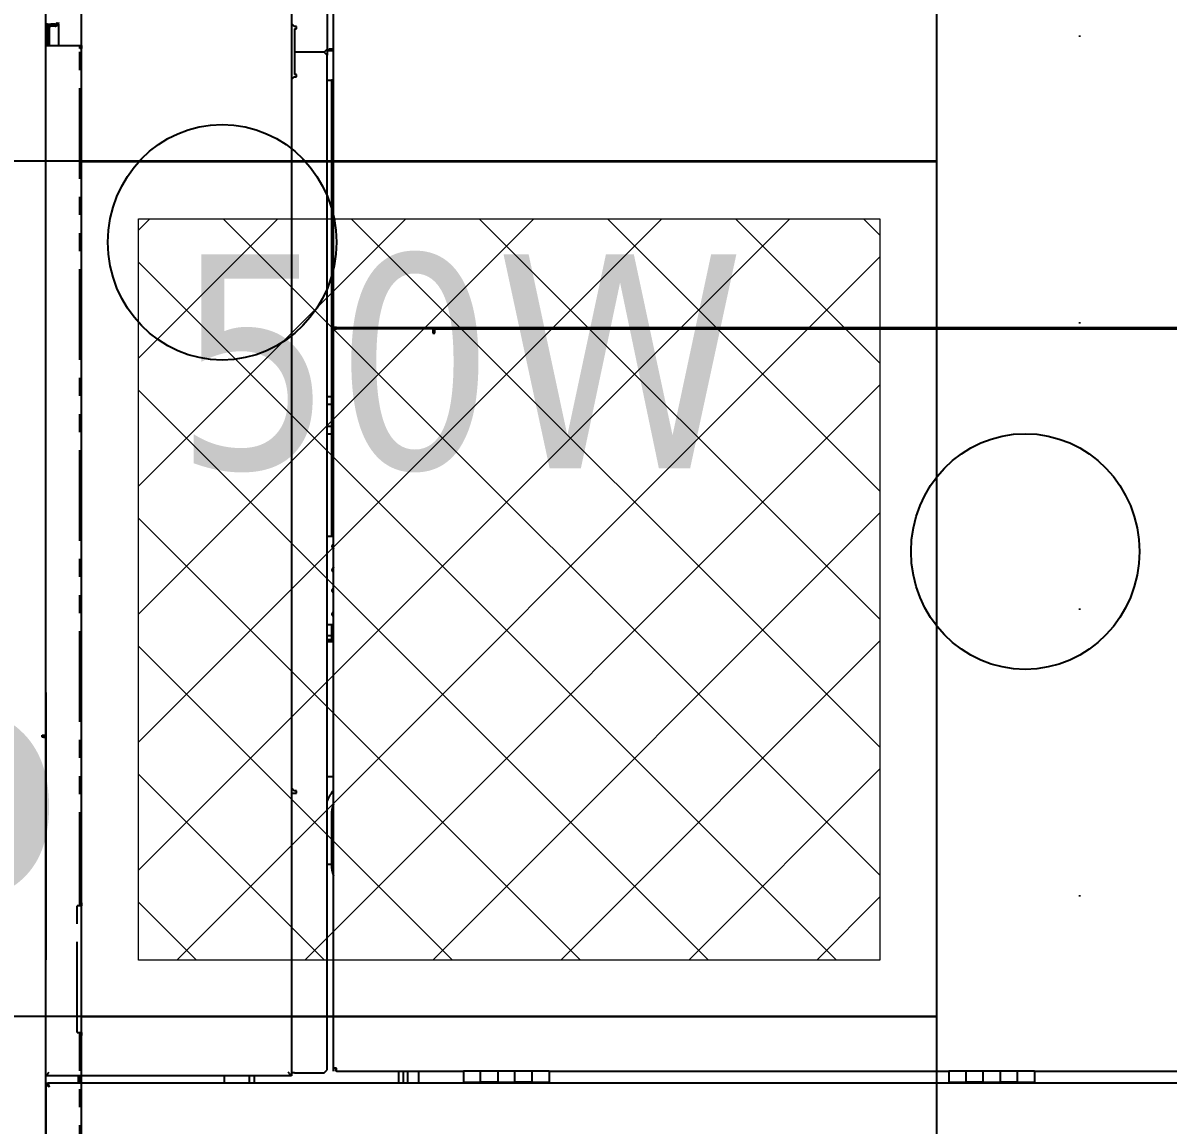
# Model space of a CAD drawing. Header units: centimetres. Extents: x 405564 to 502064, y 46284 to 60634.
# Drawn here: x 454775.6 to 454856, y 53114.9 to 53192.3 of the extents above; entities that cross this region are included whole.
import ezdxf
from ezdxf import colors
from ezdxf.entities.mleader import LeaderData, LeaderLine
from ezdxf.math import Vec2, Vec3
from ezdxf.xclip import XClip

# ---------------------------------------------------------------- set-up
doc = ezdxf.new("R2010")
doc.units = ezdxf.units.CM
doc.header["$XCLIPFRAME"] = 0
for name, pattern in [('3+1_3b$0$DASHED', [0.25, 0.125, -0.125]), ('ACAD_ISO07W100', [3, 0, -3]), ('DOT', [0.25, 0, -0.25]), ('SLD-2点鎖線', [12.7, 6.35, -1.27, 1.27, -1.27, 1.27, -1.27]), ('SLD-実線', [0])]:
    doc.linetypes.add(name, pattern=pattern)
for name, color, linetype in [('---___EB_draft03_cihazlar', 8, 'Continuous'), ('0-KRCN-ASMATAVAN-130426', 8, 'Continuous'), ('AS_DOS_TERAS_UST', 8, 'ACAD_ISO07W100'), ('AS_DUV', 8, 'Continuous'), ('AS_PYZ_BINA', 8, 'Continuous')]:
    doc.layers.add(name, color=color, linetype=linetype)
for name, color, linetype, lineweight in [('0-KRCN-AYDINLATMA-130426', 8, 'Continuous', 9), ('0-KRCN-MİMARİ-220526', 8, 'Continuous', 9), ('OL_Ic', 8, 'Continuous', 9)]:
    doc.layers.add(name, color=color, linetype=linetype, lineweight=lineweight)
doc.styles.add('Kalin02', font='arialbd.ttf')
doc.styles.add('Normal_ITL', font='swissi.ttf')
doc.styles.add('TAHOMA', font='tahoma.ttf')

# ---------------------------------------------------------------- blocks, each defined once
blk = doc.blocks.new('50W 60x60 cm  SIVA ALTI LED ARMATÜR')
at = {"layer": '0-KRCN-AYDINLATMA-130426'}
h = blk.add_hatch(dxfattribs=at)
h.set_pattern_fill('ANSI37', color=256, scale=0.2)
h.paths.add_polyline_path([(-2.6, 2.5943), (2.6, 2.5943), (2.6, -2.6057), (-2.6, -2.6057)])
for points in [[(-3, 2.9943), (3, 2.9943), (3, -3.007), (-3, -3.007)], [(-2.6, 2.5943), (2.6, 2.5943), (2.6, -2.6057), (-2.6, -2.6057)]]:
    blk.add_lwpolyline(points, close=True, dxfattribs=at)
at = {"layer": '0-KRCN-AYDINLATMA-130426', "insert": (-2.35, 2.3443), "char_height": 1.5, "attachment_point": 1, "style": 'TAHOMA'}
blk.add_mtext_dynamic_manual_height_columns('{\\fTahoma|b0|i0|c162|p34;50W}', width=1.5, gutter_width=1.25, heights=[0], dxfattribs=at)
blk = doc.blocks.new('G$C27E741DA')
at = {"layer": '0-KRCN-AYDINLATMA-130426', "xscale": 10, "yscale": 10, "zscale": 10}
blk.add_blockref('50W 60x60 cm  SIVA ALTI LED ARMATÜR', (16745.68, 6018.546), dxfattribs=at)
blk = doc.blocks.new('Conveyor1M')
at = {"layer": '---___EB_draft03_cihazlar', "color": 1, "linetype": '3+1_3b$0$DASHED', "ltscale": 150}
blk.add_lwpolyline([(276488.244, -40561.415), (276724.244, -40561.415), (276724.244, -40661.415), (276488.244, -40661.415), (276488.244, -40561.415)], dxfattribs=at)
at = {"layer": '---___EB_draft03_cihazlar', "insert": (276488.244, -40561.415), "char_height": 15, "attachment_point": 1, "style": 'Kalin02'}
blk.add_mtext_dynamic_manual_height_columns('Conveyor 1M', width=590.73159, gutter_width=750, heights=[137.08], dxfattribs=at)
blk = doc.blocks.new('SMD Dizgi Makinesi')
at = {"layer": '---___EB_draft03_cihazlar', "linetype": 'SLD-実線'}
for p, q in [((275538.486, -39730.887), (275538.486, -39868.027)), ((275485.479, -39847.777), (275485.479, -39755.844)), ((275485.48, -39847.828), (275485.48, -39755.794)), ((275485.48, -39846.876), (275485.48, -39756.745)), ((275485.48, -39846.876), (275485.48, -39756.745)), ((275485.498, -39761.252), (275485.498, -39842.37)), ((275485.557, -39840.867), (275485.557, -39762.754)), ((275537.634, -39798.806), (275537.634, -39770.765)), ((275485.534, -39789.981), (275485.515, -39790.094)), ((275485.515, -39790.094), (275485.534, -39790.206)), ((275485.557, -39789.927), (275485.534, -39789.981)), ((275485.534, -39790.206), (275485.557, -39790.26)), ((275485.534, -39793.285), (275485.515, -39793.398)), ((275485.515, -39793.398), (275485.534, -39793.511)), ((275485.557, -39793.232), (275485.534, -39793.285)), ((275485.534, -39793.511), (275485.557, -39793.565)), ((275485.534, -39796.59), (275485.515, -39796.703)), ((275485.515, -39796.703), (275485.534, -39796.816)), ((275485.557, -39796.537), (275485.534, -39796.59)), ((275485.534, -39796.816), (275485.557, -39796.87)), ((275537.634, -39798.806), (275538.409, -39798.806)), ((275537.634, -39798.806), (275537.634, -39800.008)), ((275538.409, -39800.008), (275538.409, -39798.806)), ((275485.534, -39799.895), (275485.515, -39800.008)), ((275485.515, -39800.008), (275485.534, -39800.121)), ((275485.557, -39799.842), (275485.534, -39799.895)), ((275485.534, -39800.121), (275485.557, -39800.174)), ((275538.409, -39800.008), (275537.634, -39800.008)), ((275537.634, -39800.008), (275537.634, -39801.21)), ((275538.409, -39800.008), (275538.409, -39801.21)), ((275485.498, -39800.427), (275485.557, -39800.484)), ((275485.557, -39800.734), (275485.498, -39800.791)), ((275485.534, -39801.097), (275485.515, -39801.21)), ((275485.515, -39801.21), (275485.534, -39801.323)), ((275485.557, -39801.043), (275485.534, -39801.097)), ((275485.534, -39801.323), (275485.557, -39801.376)), ((275537.634, -39801.21), (275537.634, -39802.411)), ((275537.634, -39801.21), (275538.409, -39801.21)), ((275538.409, -39802.411), (275538.409, -39801.21)), ((275538.409, -39802.411), (275537.634, -39802.411)), ((275537.634, -39802.411), (275537.634, -39803.613)), ((275538.409, -39802.411), (275538.409, -39803.613)), ((275537.634, -39803.613), (275537.634, -39804.815)), ((275537.634, -39803.613), (275538.409, -39803.613)), ((275538.409, -39804.815), (275538.409, -39803.613)), ((275485.534, -39804.402), (275485.515, -39804.515)), ((275485.515, -39804.515), (275485.534, -39804.627)), ((275485.557, -39804.348), (275485.534, -39804.402)), ((275485.534, -39804.627), (275485.557, -39804.681)), ((275537.634, -39804.815), (275538.409, -39804.815)), ((275537.634, -39832.856), (275537.634, -39804.815)), ((275485.534, -39807.706), (275485.515, -39807.819)), ((275485.515, -39807.819), (275485.534, -39807.932)), ((275485.557, -39807.653), (275485.534, -39807.706)), ((275485.534, -39807.932), (275485.557, -39807.986)), ((275485.534, -39811.011), (275485.515, -39811.124)), ((275485.515, -39811.124), (275485.534, -39811.237)), ((275485.557, -39810.958), (275485.534, -39811.011)), ((275485.534, -39811.237), (275485.557, -39811.291)), ((275485.534, -39814.316), (275485.515, -39814.429)), ((275485.515, -39814.429), (275485.534, -39814.542)), ((275485.557, -39814.263), (275485.534, -39814.316)), ((275485.534, -39814.542), (275485.557, -39814.595)), ((275485.498, -39814.848), (275485.557, -39814.905)), ((275485.557, -39815.155), (275485.498, -39815.212)), ((275485.534, -39815.518), (275485.515, -39815.631)), ((275485.515, -39815.631), (275485.534, -39815.744)), ((275485.557, -39815.464), (275485.534, -39815.518)), ((275485.534, -39815.744), (275485.557, -39815.797)), ((275485.534, -39818.823), (275485.515, -39818.935)), ((275485.515, -39818.935), (275485.534, -39819.048)), ((275485.557, -39818.769), (275485.534, -39818.823)), ((275485.534, -39819.048), (275485.557, -39819.102)), ((275485.534, -39822.127), (275485.515, -39822.24)), ((275485.515, -39822.24), (275485.534, -39822.353)), ((275485.557, -39822.074), (275485.534, -39822.127)), ((275485.534, -39822.353), (275485.557, -39822.407)), ((275485.534, -39825.432), (275485.515, -39825.545)), ((275485.515, -39825.545), (275485.534, -39825.658)), ((275485.557, -39825.379), (275485.534, -39825.432)), ((275485.534, -39825.658), (275485.557, -39825.711)), ((275485.534, -39828.737), (275485.515, -39828.85)), ((275485.515, -39828.85), (275485.534, -39828.963)), ((275485.557, -39828.684), (275485.534, -39828.737)), ((275485.534, -39828.963), (275485.557, -39829.016)), ((275485.498, -39829.269), (275485.557, -39829.326)), ((275485.557, -39829.576), (275485.498, -39829.633)), ((275485.557, -39829.885), (275485.534, -39829.939)), ((275485.534, -39829.939), (275485.515, -39830.052)), ((275485.515, -39830.052), (275485.534, -39830.165)), ((275485.534, -39830.165), (275485.557, -39830.218)), ((275537.634, -39832.856), (275538.409, -39832.856)), ((275537.634, -39832.856), (275537.634, -39834.058)), ((275538.409, -39834.058), (275538.409, -39832.856)), ((275485.534, -39833.244), (275485.515, -39833.356)), ((275485.515, -39833.356), (275485.534, -39833.469)), ((275485.557, -39833.19), (275485.534, -39833.244)), ((275485.534, -39833.469), (275485.557, -39833.523)), ((275537.634, -39834.058), (275538.409, -39834.058)), ((275537.634, -39834.058), (275537.634, -39835.259)), ((275538.409, -39834.058), (275538.409, -39835.259)), ((275538.409, -39835.259), (275537.634, -39835.259)), ((275537.634, -39835.259), (275537.634, -39836.461)), ((275538.409, -39836.461), (275538.409, -39835.259)), ((275485.534, -39836.548), (275485.515, -39836.661)), ((275485.515, -39836.661), (275485.534, -39836.774)), ((275485.557, -39836.495), (275485.534, -39836.548)), ((275485.534, -39836.774), (275485.557, -39836.828)), ((275537.634, -39836.461), (275538.409, -39836.461)), ((275537.634, -39836.461), (275537.634, -39837.663)), ((275538.409, -39836.461), (275538.409, -39837.663)), ((275538.409, -39837.663), (275537.634, -39837.663)), ((275537.634, -39837.663), (275537.634, -39838.865)), ((275538.409, -39838.865), (275538.409, -39837.663)), ((275537.634, -39838.865), (275538.409, -39838.865)), ((275537.634, -39847.777), (275537.634, -39838.865)), ((275485.534, -39839.853), (275485.515, -39839.966)), ((275485.515, -39839.966), (275485.534, -39840.079)), ((275485.557, -39839.8), (275485.534, -39839.853)), ((275485.534, -39840.079), (275485.557, -39840.132)), ((275485.763, -39840.867), (275485.557, -39840.867)), ((275485.557, -39841.018), (275485.867, -39841.018)), ((275485.557, -39841.018), (275485.557, -39847.777)), ((275485.867, -39840.867), (275485.763, -39840.867)), ((275485.867, -39841.018), (275485.867, -39840.867)), ((275485.48, -39842.37), (275485.492, -39842.37)), ((275485.491, -39842.57), (275485.48, -39842.57)), ((275485.491, -39842.641), (275485.48, -39842.641)), ((275485.491, -39842.47), (275485.491, -39843.071)), ((275485.495, -39842.37), (275485.492, -39842.37)), ((275485.492, -39842.641), (275485.494, -39843.041)), ((275485.492, -39843.071), (275485.492, -39842.641)), ((275485.495, -39842.97), (275485.493, -39842.57)), ((275485.493, -39842.57), (275485.495, -39842.57)), ((275485.5, -39842.641), (275485.493, -39842.641)), ((275485.495, -39842.57), (275485.495, -39842.37)), ((275485.495, -39842.37), (275485.498, -39842.37)), ((275485.498, -39842.57), (275485.495, -39842.57)), ((275485.502, -39842.37), (275485.498, -39842.37)), ((275485.498, -39842.37), (275485.498, -39842.57)), ((275485.498, -39842.57), (275485.501, -39842.57)), ((275485.501, -39842.57), (275485.499, -39842.97)), ((275485.499, -39843.041), (275485.501, -39842.641)), ((275485.501, -39842.641), (275485.501, -39843.071)), ((275485.502, -39843.071), (275485.502, -39842.47)), ((275537.634, -39842.019), (275538.486, -39842.019)), ((275485.491, -39843.041), (275485.48, -39843.041)), ((275485.491, -39843.071), (275485.48, -39843.071)), ((275485.494, -39843.161), (275485.48, -39843.161)), ((275485.491, -39843.071), (275485.492, -39843.071)), ((275485.494, -39843.041), (275485.492, -39843.041)), ((275485.494, -39843.071), (275485.492, -39843.071)), ((275485.494, -39843.041), (275485.494, -39843.701)), ((275485.499, -39842.97), (275485.495, -39842.97)), ((275485.497, -39843.161), (275485.496, -39843.177)), ((275485.496, -39843.177), (275485.496, -39843.222)), ((275485.496, -39843.222), (275485.496, -39843.291)), ((275485.496, -39843.291), (275485.496, -39843.371)), ((275485.496, -39843.371), (275485.496, -39843.452)), ((275485.496, -39843.452), (275485.496, -39843.52)), ((275485.496, -39843.52), (275485.496, -39843.565)), ((275485.496, -39843.565), (275485.497, -39843.581)), ((275485.497, -39843.177), (275485.497, -39843.161)), ((275485.498, -39843.222), (275485.497, -39843.177)), ((275485.497, -39843.565), (275485.498, -39843.52)), ((275485.497, -39843.581), (275485.497, -39843.565)), ((275485.498, -39843.291), (275485.498, -39843.222)), ((275485.498, -39843.371), (275485.498, -39843.291)), ((275485.498, -39843.452), (275485.498, -39843.371)), ((275485.498, -39843.52), (275485.498, -39843.452)), ((275485.499, -39843.701), (275485.499, -39843.041)), ((275485.501, -39843.071), (275485.499, -39843.071)), ((275485.501, -39843.071), (275485.502, -39843.071)), ((275485.534, -39843.158), (275485.515, -39843.271)), ((275485.515, -39843.271), (275485.534, -39843.384)), ((275485.557, -39843.105), (275485.534, -39843.158)), ((275485.534, -39843.384), (275485.557, -39843.437)), ((275537.634, -39842.8), (275538.486, -39842.8)), ((275537.634, -39843.101), (275538.486, -39843.101)), ((275537.634, -39843.421), (275538.486, -39843.421)), ((275485.48, -39843.581), (275485.494, -39843.581)), ((275485.491, -39843.672), (275485.48, -39843.672)), ((275485.491, -39843.701), (275485.48, -39843.701)), ((275485.491, -39844.101), (275485.48, -39844.101)), ((275485.492, -39844.373), (275485.48, -39844.373)), ((275485.492, -39843.672), (275485.491, -39843.672)), ((275485.491, -39843.672), (275485.491, -39844.272)), ((275485.492, -39844.101), (275485.492, -39843.672)), ((275485.494, -39843.672), (275485.492, -39843.672)), ((275485.494, -39843.701), (275485.492, -39844.101)), ((275485.494, -39843.701), (275485.492, -39843.701)), ((275485.492, -39844.373), (275485.495, -39844.373)), ((275485.493, -39844.172), (275485.495, -39843.772)), ((275485.5, -39844.101), (275485.493, -39844.101)), ((275485.495, -39844.172), (275485.493, -39844.172)), ((275485.495, -39843.772), (275485.499, -39843.772)), ((275485.495, -39844.373), (275485.495, -39844.172)), ((275485.501, -39844.172), (275485.498, -39844.172)), ((275485.498, -39844.172), (275485.498, -39844.373)), ((275485.498, -39844.373), (275485.502, -39844.373)), ((275485.501, -39843.672), (275485.499, -39843.672)), ((275485.501, -39844.101), (275485.499, -39843.701)), ((275485.499, -39843.772), (275485.501, -39844.172)), ((275485.501, -39843.672), (275485.501, -39844.101)), ((275485.502, -39843.672), (275485.501, -39843.672)), ((275485.502, -39844.272), (275485.502, -39843.672)), ((275485.502, -39843.694), (275485.557, -39843.747)), ((275485.557, -39846.275), (275485.48, -39846.275)), ((275485.48, -39846.876), (275485.48, -39846.876)), ((275464.453, -39847.978), (275456.437, -39847.978)), ((275485.48, -39847.978), (275464.453, -39847.978)), ((275465.93, -39847.978), (275465.93, -39848.308)), ((275465.93, -39848.308), (275466.054, -39848.308)), ((275466.054, -39847.978), (275466.054, -39848.308)), ((275466.064, -39847.978), (275466.064, -39848.358)), ((275468.12, -39847.978), (275468.12, -39848.128)), ((275468.12, -39848.428), (275468.12, -39848.128)), ((275468.12, -39848.128), (275500.1, -39848.128)), ((275485.501, -39847.828), (275485.48, -39847.828)), ((275485.48, -39847.978), (275485.501, -39847.978)), ((275485.501, -39847.978), (275485.501, -39847.828)), ((275485.501, -39847.878), (275485.557, -39847.878)), ((275485.557, -39847.978), (275485.557, -39847.777)), ((275537.427, -39847.978), (275485.557, -39847.978)), ((275490.336, -39848.128), (275490.336, -39848.428)), ((275490.852, -39848.428), (275490.852, -39848.128)), ((275492.402, -39848.128), (275492.402, -39848.428)), ((275492.919, -39848.428), (275492.919, -39848.128)), ((275500.1, -39848.428), (275500.1, -39847.978)), ((275506.3, -39848.428), (275506.3, -39847.978)), ((275506.3, -39848.128), (275507.385, -39848.128)), ((275507.075, -39848.428), (275507.075, -39847.978)), ((275507.385, -39847.978), (275507.385, -39848.378)), ((275507.385, -39848.328), (275507.488, -39848.328)), ((275507.385, -39848.378), (275507.385, -39848.428)), ((275507.488, -39848.428), (275507.488, -39847.978)), ((275516.994, -39847.978), (275516.994, -39848.428)), ((275519.681, -39848.128), (275523.142, -39848.128)), ((275523.142, -39848.128), (275523.142, -39848.428)), ((275537.427, -39847.777), (275537.427, -39847.978)), ((275537.634, -39847.777), (275537.427, -39847.777)), ((275537.634, -39847.828), (275537.427, -39847.828)), ((275537.634, -39847.978), (275537.427, -39847.978)), ((275537.479, -39847.777), (275537.479, -39847.818)), ((275537.634, -39847.777), (275537.634, -39847.818)), ((275458.098, -39848.428), (275464.297, -39848.428)), ((275464.297, -39848.428), (275465.95, -39848.428)), ((275465.95, -39848.428), (275466.364, -39848.428)), ((275466.157, -39848.629), (275465.95, -39848.428)), ((275466.364, -39848.428), (275466.157, -39848.629)), ((275466.157, -39848.629), (275466.157, -39850.722)), ((275537.556, -39848.428), (275466.364, -39848.428)), ((275537.763, -39848.629), (275537.556, -39848.428)), ((275537.763, -39850.722), (275537.763, -39848.629)), ((275464.212, -39850.852), (275464.297, -39850.772)), ((275464.339, -39850.732), (275464.297, -39850.772)), ((275464.339, -39850.582), (275464.339, -39850.732)), ((275464.504, -39850.582), (275464.339, -39850.582)), ((275464.504, -39850.722), (275464.504, -39850.582)), ((275464.504, -39850.722), (275466.157, -39850.722)), ((275466.157, -39850.722), (275467.707, -39850.722)), ((275467.872, -39850.582), (275467.707, -39850.582)), ((275467.707, -39850.582), (275467.707, -39850.722)), ((275467.872, -39850.732), (275467.872, -39850.582)), ((275467.872, -39850.732), (275468.079, -39850.932)), ((275517.759, -39850.932), (275517.965, -39850.732)), ((275518.131, -39850.582), (275517.965, -39850.582)), ((275517.965, -39850.582), (275517.965, -39850.732)), ((275518.131, -39850.722), (275518.131, -39850.582)), ((275518.131, -39850.932), (275518.131, -39850.722)), ((275537.763, -39850.722), (275537.763, -39850.932)), ((275456.486, -39850.932), (275464.504, -39850.932)), ((275464.127, -39850.932), (275464.212, -39850.852)), ((275464.504, -39850.932), (275537.97, -39850.932)), ((275537.77, -39851.126), (275537.722, -39851.172)), ((275537.817, -39851.08), (275537.77, -39851.126)), ((275537.859, -39851.039), (275537.817, -39851.08)), ((275537.897, -39851.002), (275537.859, -39851.039)), ((275537.928, -39850.973), (275537.897, -39851.002)), ((275537.951, -39850.95), (275537.928, -39850.973)), ((275537.965, -39850.937), (275537.951, -39850.95)), ((275537.97, -39850.932), (275537.965, -39850.937)), ((275537.97, -39850.932), (275537.97, -39868.157)), ((275537.97, -39853.536), (275538.486, -39853.536)), ((275537.97, -39853.886), (275538.486, -39853.886)), ((275538.486, -39855.639), (275537.97, -39855.639)), ((275538.486, -39865.654), (275537.97, -39865.654)), ((275538.486, -39865.774), (275537.97, -39865.774)), ((275538.486, -39865.874), (275537.97, -39865.874)), ((275464.504, -39868.157), (275456.486, -39868.157)), ((275537.97, -39868.157), (275464.504, -39868.157)), ((275537.77, -39867.964), (275537.722, -39867.917)), ((275537.817, -39868.009), (275537.77, -39867.964)), ((275537.859, -39868.05), (275537.817, -39868.009)), ((275537.897, -39868.087), (275537.859, -39868.05)), ((275537.928, -39868.117), (275537.897, -39868.087)), ((275537.951, -39868.139), (275537.928, -39868.117)), ((275537.965, -39868.153), (275537.951, -39868.139)), ((275537.97, -39868.157), (275537.965, -39868.153)), ((275538.486, -39868.157), (275537.97, -39868.157)), ((275538.486, -39868.157), (275538.486, -39868.037)), ((275538.65, -39868.037), (275538.486, -39868.037)), ((275538.486, -39868.157), (275559.668, -39868.157)), ((275538.61, -39867.954), (275538.61, -39868.027))]:
    blk.add_line(p, q, dxfattribs=at)
at = {"layer": '---___EB_draft03_cihazlar', "linetype": 'SLD-2点鎖線'}
for p, q in [((275538.486, -39730.887), (275538.486, -39868.027)), ((275485.479, -39847.777), (275485.479, -39755.844)), ((275485.48, -39847.828), (275485.48, -39755.794)), ((275485.48, -39846.876), (275485.48, -39756.745)), ((275485.48, -39846.876), (275485.48, -39756.745)), ((275485.498, -39761.252), (275485.498, -39842.37)), ((275485.557, -39840.867), (275485.557, -39762.754)), ((275537.634, -39798.806), (275537.634, -39770.765)), ((275485.534, -39789.981), (275485.515, -39790.094)), ((275485.515, -39790.094), (275485.534, -39790.206)), ((275485.557, -39789.927), (275485.534, -39789.981)), ((275485.534, -39790.206), (275485.557, -39790.26)), ((275485.534, -39793.285), (275485.515, -39793.398)), ((275485.515, -39793.398), (275485.534, -39793.511)), ((275485.557, -39793.232), (275485.534, -39793.285)), ((275485.534, -39793.511), (275485.557, -39793.565)), ((275485.534, -39796.59), (275485.515, -39796.703)), ((275485.515, -39796.703), (275485.534, -39796.816)), ((275485.557, -39796.537), (275485.534, -39796.59)), ((275485.534, -39796.816), (275485.557, -39796.87)), ((275537.634, -39798.806), (275538.409, -39798.806)), ((275537.634, -39798.806), (275537.634, -39800.008)), ((275538.409, -39800.008), (275538.409, -39798.806)), ((275485.534, -39799.895), (275485.515, -39800.008)), ((275485.515, -39800.008), (275485.534, -39800.121)), ((275485.557, -39799.842), (275485.534, -39799.895)), ((275485.534, -39800.121), (275485.557, -39800.174)), ((275537.634, -39800.008), (275537.634, -39801.21)), ((275538.409, -39800.008), (275537.634, -39800.008)), ((275538.409, -39800.008), (275538.409, -39801.21)), ((275485.498, -39800.427), (275485.557, -39800.484)), ((275485.557, -39800.734), (275485.498, -39800.791)), ((275485.534, -39801.097), (275485.515, -39801.21)), ((275485.515, -39801.21), (275485.534, -39801.323)), ((275485.557, -39801.043), (275485.534, -39801.097)), ((275485.534, -39801.323), (275485.557, -39801.376)), ((275537.634, -39801.21), (275537.634, -39802.411)), ((275537.634, -39801.21), (275538.409, -39801.21)), ((275538.409, -39802.411), (275538.409, -39801.21)), ((275537.634, -39802.411), (275537.634, -39803.613)), ((275538.409, -39802.411), (275537.634, -39802.411)), ((275538.409, -39802.411), (275538.409, -39803.613)), ((275537.634, -39803.613), (275537.634, -39804.815)), ((275537.634, -39803.613), (275538.409, -39803.613)), ((275538.409, -39804.815), (275538.409, -39803.613)), ((275485.534, -39804.402), (275485.515, -39804.515)), ((275485.515, -39804.515), (275485.534, -39804.627)), ((275485.557, -39804.348), (275485.534, -39804.402)), ((275485.534, -39804.627), (275485.557, -39804.681)), ((275537.634, -39804.815), (275538.409, -39804.815)), ((275537.634, -39832.856), (275537.634, -39804.815)), ((275485.534, -39807.706), (275485.515, -39807.819)), ((275485.515, -39807.819), (275485.534, -39807.932)), ((275485.557, -39807.653), (275485.534, -39807.706)), ((275485.534, -39807.932), (275485.557, -39807.986)), ((275485.534, -39811.011), (275485.515, -39811.124)), ((275485.515, -39811.124), (275485.534, -39811.237)), ((275485.557, -39810.958), (275485.534, -39811.011)), ((275485.534, -39811.237), (275485.557, -39811.291)), ((275485.534, -39814.316), (275485.515, -39814.429)), ((275485.515, -39814.429), (275485.534, -39814.542)), ((275485.557, -39814.263), (275485.534, -39814.316)), ((275485.534, -39814.542), (275485.557, -39814.595)), ((275485.498, -39814.848), (275485.557, -39814.905)), ((275485.557, -39815.155), (275485.498, -39815.212)), ((275485.534, -39815.518), (275485.515, -39815.631)), ((275485.515, -39815.631), (275485.534, -39815.744)), ((275485.557, -39815.464), (275485.534, -39815.518)), ((275485.534, -39815.744), (275485.557, -39815.797)), ((275485.534, -39818.823), (275485.515, -39818.935)), ((275485.515, -39818.935), (275485.534, -39819.048)), ((275485.557, -39818.769), (275485.534, -39818.823)), ((275485.534, -39819.048), (275485.557, -39819.102)), ((275485.534, -39822.127), (275485.515, -39822.24)), ((275485.515, -39822.24), (275485.534, -39822.353)), ((275485.557, -39822.074), (275485.534, -39822.127)), ((275485.534, -39822.353), (275485.557, -39822.407)), ((275485.534, -39825.432), (275485.515, -39825.545)), ((275485.515, -39825.545), (275485.534, -39825.658)), ((275485.557, -39825.379), (275485.534, -39825.432)), ((275485.534, -39825.658), (275485.557, -39825.711)), ((275485.534, -39828.737), (275485.515, -39828.85)), ((275485.515, -39828.85), (275485.534, -39828.963)), ((275485.557, -39828.684), (275485.534, -39828.737)), ((275485.534, -39828.963), (275485.557, -39829.016)), ((275485.498, -39829.269), (275485.557, -39829.326)), ((275485.557, -39829.576), (275485.498, -39829.633)), ((275485.557, -39829.885), (275485.534, -39829.939)), ((275485.534, -39829.939), (275485.515, -39830.052)), ((275485.515, -39830.052), (275485.534, -39830.165)), ((275485.534, -39830.165), (275485.557, -39830.218)), ((275537.634, -39832.856), (275538.409, -39832.856)), ((275537.634, -39832.856), (275537.634, -39834.058)), ((275538.409, -39834.058), (275538.409, -39832.856)), ((275485.534, -39833.244), (275485.515, -39833.356)), ((275485.515, -39833.356), (275485.534, -39833.469)), ((275485.557, -39833.19), (275485.534, -39833.244)), ((275485.534, -39833.469), (275485.557, -39833.523)), ((275537.634, -39834.058), (275537.634, -39835.259)), ((275537.634, -39834.058), (275538.409, -39834.058)), ((275538.409, -39834.058), (275538.409, -39835.259)), ((275538.409, -39835.259), (275537.634, -39835.259)), ((275537.634, -39835.259), (275537.634, -39836.461)), ((275538.409, -39836.461), (275538.409, -39835.259)), ((275485.534, -39836.548), (275485.515, -39836.661)), ((275485.515, -39836.661), (275485.534, -39836.774)), ((275485.557, -39836.495), (275485.534, -39836.548)), ((275485.534, -39836.774), (275485.557, -39836.828)), ((275537.634, -39836.461), (275537.634, -39837.663)), ((275537.634, -39836.461), (275538.409, -39836.461)), ((275538.409, -39836.461), (275538.409, -39837.663)), ((275538.409, -39837.663), (275537.634, -39837.663)), ((275537.634, -39837.663), (275537.634, -39838.865)), ((275538.409, -39838.865), (275538.409, -39837.663)), ((275537.634, -39838.865), (275538.409, -39838.865)), ((275537.634, -39847.777), (275537.634, -39838.865)), ((275485.534, -39839.853), (275485.515, -39839.966)), ((275485.515, -39839.966), (275485.534, -39840.079)), ((275485.557, -39839.8), (275485.534, -39839.853)), ((275485.534, -39840.079), (275485.557, -39840.132)), ((275485.763, -39840.867), (275485.557, -39840.867)), ((275485.557, -39841.018), (275485.867, -39841.018)), ((275485.557, -39841.018), (275485.557, -39847.777)), ((275485.867, -39840.867), (275485.763, -39840.867)), ((275485.867, -39841.018), (275485.867, -39840.867)), ((275485.48, -39842.37), (275485.492, -39842.37)), ((275485.491, -39842.57), (275485.48, -39842.57)), ((275485.491, -39842.641), (275485.48, -39842.641)), ((275485.491, -39842.47), (275485.491, -39843.071)), ((275485.495, -39842.37), (275485.492, -39842.37)), ((275485.492, -39842.641), (275485.494, -39843.041)), ((275485.492, -39843.071), (275485.492, -39842.641)), ((275485.495, -39842.97), (275485.493, -39842.57)), ((275485.493, -39842.57), (275485.495, -39842.57)), ((275485.5, -39842.641), (275485.493, -39842.641)), ((275485.495, -39842.57), (275485.495, -39842.37)), ((275485.495, -39842.37), (275485.498, -39842.37)), ((275485.498, -39842.57), (275485.495, -39842.57)), ((275485.502, -39842.37), (275485.498, -39842.37)), ((275485.498, -39842.37), (275485.498, -39842.57)), ((275485.498, -39842.57), (275485.501, -39842.57)), ((275485.501, -39842.57), (275485.499, -39842.97)), ((275485.499, -39843.041), (275485.501, -39842.641)), ((275485.501, -39842.641), (275485.501, -39843.071)), ((275485.502, -39843.071), (275485.502, -39842.47)), ((275537.634, -39842.019), (275538.486, -39842.019)), ((275485.491, -39843.041), (275485.48, -39843.041)), ((275485.491, -39843.071), (275485.48, -39843.071)), ((275485.494, -39843.161), (275485.48, -39843.161)), ((275485.491, -39843.071), (275485.492, -39843.071)), ((275485.494, -39843.041), (275485.492, -39843.041)), ((275485.494, -39843.071), (275485.492, -39843.071)), ((275485.494, -39843.041), (275485.494, -39843.701)), ((275485.499, -39842.97), (275485.495, -39842.97)), ((275485.497, -39843.161), (275485.496, -39843.177)), ((275485.496, -39843.177), (275485.496, -39843.222)), ((275485.496, -39843.222), (275485.496, -39843.291)), ((275485.496, -39843.291), (275485.496, -39843.371)), ((275485.496, -39843.371), (275485.496, -39843.452)), ((275485.496, -39843.452), (275485.496, -39843.52)), ((275485.496, -39843.52), (275485.496, -39843.565)), ((275485.496, -39843.565), (275485.497, -39843.581)), ((275485.497, -39843.177), (275485.497, -39843.161)), ((275485.498, -39843.222), (275485.497, -39843.177)), ((275485.497, -39843.565), (275485.498, -39843.52)), ((275485.497, -39843.581), (275485.497, -39843.565)), ((275485.498, -39843.291), (275485.498, -39843.222)), ((275485.498, -39843.371), (275485.498, -39843.291)), ((275485.498, -39843.452), (275485.498, -39843.371)), ((275485.498, -39843.52), (275485.498, -39843.452)), ((275485.499, -39843.701), (275485.499, -39843.041)), ((275485.501, -39843.071), (275485.499, -39843.071)), ((275485.501, -39843.071), (275485.502, -39843.071)), ((275485.534, -39843.158), (275485.515, -39843.271)), ((275485.515, -39843.271), (275485.534, -39843.384)), ((275485.557, -39843.105), (275485.534, -39843.158)), ((275485.534, -39843.384), (275485.557, -39843.437)), ((275537.634, -39842.8), (275538.486, -39842.8)), ((275537.634, -39843.101), (275538.486, -39843.101)), ((275537.634, -39843.421), (275538.486, -39843.421)), ((275485.48, -39843.581), (275485.494, -39843.581)), ((275485.491, -39843.672), (275485.48, -39843.672)), ((275485.491, -39843.701), (275485.48, -39843.701)), ((275485.491, -39844.101), (275485.48, -39844.101)), ((275485.492, -39844.373), (275485.48, -39844.373)), ((275485.492, -39843.672), (275485.491, -39843.672)), ((275485.491, -39843.672), (275485.491, -39844.272)), ((275485.494, -39843.672), (275485.492, -39843.672)), ((275485.492, -39844.101), (275485.492, -39843.672)), ((275485.494, -39843.701), (275485.492, -39843.701)), ((275485.494, -39843.701), (275485.492, -39844.101)), ((275485.492, -39844.373), (275485.495, -39844.373)), ((275485.493, -39844.172), (275485.495, -39843.772)), ((275485.5, -39844.101), (275485.493, -39844.101)), ((275485.495, -39844.172), (275485.493, -39844.172)), ((275485.495, -39843.772), (275485.499, -39843.772)), ((275485.495, -39844.373), (275485.495, -39844.172)), ((275485.501, -39844.172), (275485.498, -39844.172)), ((275485.498, -39844.172), (275485.498, -39844.373)), ((275485.498, -39844.373), (275485.502, -39844.373)), ((275485.501, -39843.672), (275485.499, -39843.672)), ((275485.501, -39844.101), (275485.499, -39843.701)), ((275485.499, -39843.772), (275485.501, -39844.172)), ((275485.501, -39843.672), (275485.501, -39844.101)), ((275485.502, -39843.672), (275485.501, -39843.672)), ((275485.502, -39844.272), (275485.502, -39843.672)), ((275485.502, -39843.694), (275485.557, -39843.747)), ((275485.557, -39846.275), (275485.48, -39846.275)), ((275485.48, -39846.876), (275485.48, -39846.876)), ((275464.453, -39847.978), (275456.437, -39847.978)), ((275485.48, -39847.978), (275464.453, -39847.978)), ((275465.93, -39847.978), (275465.93, -39848.308)), ((275465.93, -39848.308), (275466.054, -39848.308)), ((275466.054, -39847.978), (275466.054, -39848.308)), ((275466.064, -39847.978), (275466.064, -39848.358)), ((275468.12, -39847.978), (275468.12, -39848.128)), ((275468.12, -39848.428), (275468.12, -39848.128)), ((275468.12, -39848.128), (275500.1, -39848.128)), ((275485.501, -39847.828), (275485.48, -39847.828)), ((275485.48, -39847.978), (275485.501, -39847.978)), ((275485.501, -39847.978), (275485.501, -39847.828)), ((275485.501, -39847.878), (275485.557, -39847.878)), ((275485.557, -39847.978), (275485.557, -39847.777)), ((275537.427, -39847.978), (275485.557, -39847.978)), ((275490.336, -39848.128), (275490.336, -39848.428)), ((275490.852, -39848.428), (275490.852, -39848.128)), ((275492.402, -39848.128), (275492.402, -39848.428)), ((275492.919, -39848.428), (275492.919, -39848.128)), ((275500.1, -39848.428), (275500.1, -39847.978)), ((275506.3, -39848.428), (275506.3, -39847.978)), ((275506.3, -39848.128), (275507.385, -39848.128)), ((275507.075, -39848.428), (275507.075, -39847.978)), ((275507.385, -39847.978), (275507.385, -39848.378)), ((275507.385, -39848.328), (275507.488, -39848.328)), ((275507.385, -39848.378), (275507.385, -39848.428)), ((275507.488, -39848.428), (275507.488, -39847.978)), ((275516.994, -39847.978), (275516.994, -39848.428)), ((275519.681, -39848.128), (275523.142, -39848.128)), ((275523.142, -39848.128), (275523.142, -39848.428)), ((275537.427, -39847.777), (275537.427, -39847.978)), ((275537.634, -39847.777), (275537.427, -39847.777)), ((275537.634, -39847.828), (275537.427, -39847.828)), ((275537.634, -39847.978), (275537.427, -39847.978)), ((275537.479, -39847.777), (275537.479, -39847.818)), ((275537.634, -39847.777), (275537.634, -39847.818)), ((275458.098, -39848.428), (275464.297, -39848.428)), ((275464.297, -39848.428), (275465.95, -39848.428)), ((275465.95, -39848.428), (275466.364, -39848.428)), ((275466.157, -39848.629), (275465.95, -39848.428)), ((275466.364, -39848.428), (275466.157, -39848.629)), ((275466.157, -39848.629), (275466.157, -39850.722)), ((275537.556, -39848.428), (275466.364, -39848.428)), ((275537.763, -39848.629), (275537.556, -39848.428)), ((275537.763, -39850.722), (275537.763, -39848.629)), ((275464.212, -39850.852), (275464.297, -39850.772)), ((275464.339, -39850.732), (275464.297, -39850.772)), ((275464.339, -39850.582), (275464.339, -39850.732)), ((275464.504, -39850.582), (275464.339, -39850.582)), ((275464.504, -39850.722), (275464.504, -39850.582)), ((275464.504, -39850.722), (275466.157, -39850.722)), ((275466.157, -39850.722), (275467.707, -39850.722)), ((275467.872, -39850.582), (275467.707, -39850.582)), ((275467.707, -39850.582), (275467.707, -39850.722)), ((275467.872, -39850.732), (275467.872, -39850.582)), ((275467.872, -39850.732), (275468.079, -39850.932)), ((275517.759, -39850.932), (275517.965, -39850.732)), ((275518.131, -39850.582), (275517.965, -39850.582)), ((275517.965, -39850.582), (275517.965, -39850.732)), ((275518.131, -39850.722), (275518.131, -39850.582)), ((275518.131, -39850.932), (275518.131, -39850.722)), ((275537.763, -39850.722), (275537.763, -39850.932)), ((275456.486, -39850.932), (275464.504, -39850.932)), ((275464.127, -39850.932), (275464.212, -39850.852)), ((275464.504, -39850.932), (275537.97, -39850.932)), ((275537.77, -39851.126), (275537.722, -39851.172)), ((275537.817, -39851.08), (275537.77, -39851.126)), ((275537.859, -39851.039), (275537.817, -39851.08)), ((275537.897, -39851.002), (275537.859, -39851.039)), ((275537.928, -39850.973), (275537.897, -39851.002)), ((275537.951, -39850.95), (275537.928, -39850.973)), ((275537.965, -39850.937), (275537.951, -39850.95)), ((275537.97, -39850.932), (275537.965, -39850.937)), ((275537.97, -39850.932), (275537.97, -39868.157)), ((275537.97, -39853.536), (275538.486, -39853.536)), ((275537.97, -39853.886), (275538.486, -39853.886)), ((275538.486, -39855.639), (275537.97, -39855.639)), ((275465.692, -39865.654), (275465.899, -39865.654)), ((275465.692, -39865.774), (275465.692, -39865.654)), ((275465.899, -39865.774), (275465.692, -39865.774)), ((275465.692, -39865.874), (275465.692, -39865.774)), ((275465.692, -39867.937), (275465.692, -39865.874)), ((275525.829, -39865.654), (275465.899, -39865.654)), ((275465.899, -39865.654), (275465.899, -39865.774)), ((275525.829, -39865.774), (275465.899, -39865.774)), ((275525.829, -39865.654), (275526.035, -39865.654)), ((275525.829, -39865.774), (275525.829, -39865.654)), ((275526.035, -39865.774), (275525.829, -39865.774)), ((275526.035, -39865.654), (275526.035, -39865.774)), ((275526.035, -39865.774), (275526.035, -39865.874)), ((275526.035, -39865.874), (275526.035, -39865.954)), ((275534.921, -39865.954), (275526.035, -39865.954)), ((275534.921, -39865.654), (275535.128, -39865.654)), ((275534.921, -39865.774), (275534.921, -39865.654)), ((275535.128, -39865.774), (275534.921, -39865.774)), ((275534.921, -39865.874), (275534.921, -39865.774)), ((275534.921, -39865.954), (275534.921, -39865.874)), ((275535.128, -39865.654), (275535.128, -39865.774)), ((275563.027, -39865.654), (275535.128, -39865.654)), ((275563.027, -39865.774), (275535.128, -39865.774)), ((275538.486, -39865.654), (275537.97, -39865.654)), ((275538.486, -39865.774), (275537.97, -39865.774)), ((275538.486, -39865.874), (275537.97, -39865.874)), ((275465.692, -39867.256), (275464.194, -39867.256)), ((275464.194, -39867.288), (275464.194, -39867.256)), ((275464.194, -39867.496), (275464.194, -39867.797)), ((275464.318, -39867.496), (275464.318, -39867.797)), ((275464.504, -39868.157), (275456.486, -39868.157)), ((275464.194, -39867.917), (275464.194, -39867.797)), ((275464.194, -39868.037), (275464.194, -39867.917)), ((275464.194, -39868.037), (275464.442, -39868.037)), ((275464.194, -39868.037), (275464.194, -39868.157)), ((275465.692, -39868.157), (275464.194, -39868.157)), ((275464.442, -39867.917), (275465.692, -39867.917)), ((275464.452, -39868.037), (275464.442, -39868.037)), ((275465.692, -39868.037), (275464.452, -39868.037)), ((275537.97, -39868.157), (275464.504, -39868.157)), ((275465.692, -39868.157), (275465.692, -39867.937)), ((275632.463, -39868.157), (275465.692, -39868.157)), ((275514.08, -39868.408), (275514.08, -39868.157)), ((275514.08, -39868.277), (275514.204, -39868.277)), ((275514.204, -39868.397), (275514.08, -39868.397)), ((275514.204, -39868.408), (275514.08, -39868.408)), ((275514.204, -39868.327), (275514.204, -39868.157)), ((275514.204, -39868.327), (275514.204, -39868.408)), ((275537.77, -39867.964), (275537.722, -39867.917)), ((275537.817, -39868.009), (275537.77, -39867.964)), ((275537.859, -39868.05), (275537.817, -39868.009)), ((275537.897, -39868.087), (275537.859, -39868.05)), ((275537.928, -39868.117), (275537.897, -39868.087)), ((275537.951, -39868.139), (275537.928, -39868.117)), ((275537.965, -39868.153), (275537.951, -39868.139)), ((275537.97, -39868.157), (275537.965, -39868.153)), ((275538.486, -39868.157), (275537.97, -39868.157)), ((275538.486, -39868.157), (275538.486, -39868.037)), ((275538.65, -39868.037), (275538.486, -39868.037)), ((275538.486, -39868.157), (275559.668, -39868.157)), ((275538.61, -39867.954), (275538.61, -39868.027))]:
    blk.add_line(p, q, dxfattribs=at)
at = {"layer": '---___EB_draft03_cihazlar', "color": 1, "linetype": '3+1_3b$0$DASHED', "ltscale": 150}
blk.add_lwpolyline([(275341.077, -39731.157), (275757.077, -39731.157), (275757.077, -39868.157), (275341.077, -39868.157), (275341.077, -39731.157)], dxfattribs=at)
at = {"layer": '---___EB_draft03_cihazlar', "color": 1}
blk.add_lwpolyline([(275426.077, -39731.157), (275672.077, -39731.157), (275672.077, -39868.157), (275426.077, -39868.157), (275426.077, -39731.157)], dxfattribs=at)
at = {"layer": '---___EB_draft03_cihazlar'}
for centre in [(275501.185, -39799.457), (275479.486, -39855.789)]:
    blk.add_ellipse(centre, major_axis=(-8.266, 0), ratio=0.969208, start_param=4.712389, end_param=10.995574, dxfattribs=at)
at = {"layer": '---___EB_draft03_cihazlar', "linetype": 'SLD-実線'}
for centre, major_axis, start_param, end_param in [((275490.316, -39842.445), (-4.825, 0), 6.266994, 6.28841), ((275480.764, -39842.444), (-4.739, 0), 3.136054, 3.15786), ((275490.316, -39844.297), (-4.825, 0), 6.277961, 6.299377), ((275480.764, -39844.298), (-4.739, 0), 3.125325, 3.147131), ((275465.857, -39848.358), (-0.207, 0), 2.426964, 3.141593), ((275495.038, -39847.827), (-9.559, 0), 6.2778, 6.299419), ((275500.823, -39847.928), (-0.17, 0), 0.307871, 2.833722), ((275502.477, -39847.928), (-0.17, 0), 0.307871, 2.833722), ((275503.923, -39847.928), (-0.17, 0), 0.307871, 2.833722), ((275505.576, -39847.928), (-0.17, 0), 0.307871, 2.833722), ((275519.681, -39846.125), (-2.583, 0), 0.83307, 1.16808), ((275519.681, -39846.125), (-2.067, 0), 1.181036, 1.570796), ((275523.142, -39846.125), (-2.067, 0), 1.570796, 1.960557)]:
    blk.add_ellipse(centre, major_axis=major_axis, ratio=0.969208, start_param=start_param, end_param=end_param, dxfattribs=at)
at = {"layer": '---___EB_draft03_cihazlar', "linetype": 'SLD-2点鎖線'}
for centre, major_axis, start_param, end_param in [((275490.316, -39842.445), (-4.825, 0), 6.266994, 6.28841), ((275480.764, -39842.444), (-4.739, 0), 3.136054, 3.15786), ((275490.316, -39844.297), (-4.825, 0), 6.277961, 6.299377), ((275480.764, -39844.298), (-4.739, 0), 3.125325, 3.147131), ((275465.857, -39848.358), (-0.207, 0), 2.426964, 3.141593), ((275495.038, -39847.827), (-9.559, 0), 6.2778, 6.299419), ((275500.823, -39847.928), (-0.17, 0), 0.307871, 2.833722), ((275502.477, -39847.928), (-0.17, 0), 0.307871, 2.833722), ((275503.923, -39847.928), (-0.17, 0), 0.307871, 2.833722), ((275505.576, -39847.928), (-0.17, 0), 0.307871, 2.833722), ((275519.681, -39846.125), (-2.583, 0), 0.83307, 1.16808), ((275519.681, -39846.125), (-2.067, 0), 1.181036, 1.570796), ((275523.142, -39846.125), (-2.067, 0), 1.570796, 1.960557), ((275464.07, -39867.496), (-0.248, 0), 3.141593, 4.712389), ((275464.07, -39867.496), (-0.124, 0), 3.141593, 4.712389), ((275464.442, -39867.797), (-0.248, 0), 0, 1.570796), ((275464.442, -39867.797), (-0.124, 0), 0, 1.570796)]:
    blk.add_ellipse(centre, major_axis=major_axis, ratio=0.969208, start_param=start_param, end_param=end_param, dxfattribs=at)
at = {"layer": '---___EB_draft03_cihazlar', "linetype": 'SLD-実線'}
for points, knots in [([(275538.734, -39867.917), (275538.702, -39867.926), (275538.637, -39867.944), (275538.555, -39867.972), (275538.497, -39867.999), (275538.49, -39868.018), (275538.486, -39868.027)], [0, 0, 0, 0, 0.250001, 0.5, 0.75001, 1, 1, 1, 1]), ([(275538.486, -39868.157), (275538.507, -39868.153), (275538.549, -39868.146), (275538.613, -39868.088), (275538.674, -39868.008), (275538.715, -39867.946), (275538.734, -39867.917)], [0, 0, 0, 0, 0.254647, 0.509537, 0.764433, 1, 1, 1, 1])]:
    blk.add_open_spline(points, degree=3, knots=knots, dxfattribs=at)
at = {"layer": '---___EB_draft03_cihazlar', "linetype": 'SLD-2点鎖線'}
for points, knots in [([(275538.734, -39867.917), (275538.702, -39867.926), (275538.637, -39867.944), (275538.555, -39867.972), (275538.497, -39867.999), (275538.49, -39868.018), (275538.486, -39868.027)], [0, 0, 0, 0, 0.250001, 0.5, 0.75001, 1, 1, 1, 1]), ([(275538.486, -39868.157), (275538.507, -39868.153), (275538.549, -39868.146), (275538.613, -39868.088), (275538.674, -39868.008), (275538.715, -39867.946), (275538.734, -39867.917)], [0, 0, 0, 0, 0.254647, 0.509537, 0.764433, 1, 1, 1, 1])]:
    blk.add_open_spline(points, degree=3, knots=knots, dxfattribs=at)
blk = doc.blocks.new('A$Ca63a641c')
at = {"layer": 'AS_PYZ_BINA'}
ml = blk.add_multileader_mtext('Standard', dxfattribs=at)
ml.set_content('EST boyalı panel çit ve panel çit kapı (AS 51.101)', color=256, style='Normal_ITL')
ml.set_leader_properties()
ml.build(insert=Vec2(0, 0))
ml.multileader.update_dxf_attribs({"dogleg_length": 0.379, "arrow_head_size": 17.043, "scale": 75})
ctx = ml.context
ctx.base_point, ctx.scale, ctx.char_height, ctx.arrow_head_size, ctx.landing_gap_size, ctx.plane_origin = Vec3(140.513, 464.302), 75, 20, 17.043, 14.202, Vec3(92.505, 620.113)
notes = []
notes.append((ctx, [(0, (1, 1, 0), (112.109, 464.302), (1, 0), 28.404, [(0, [(68.504, 410)], 0, [])])]))
ctx.mtext.insert, ctx.mtext.width, ctx.mtext.flow_direction = Vec3(154.715, 477.513), 604.56338, 5
for ctx, leaders in notes:
    for number, flags, end, landing, length, lines in leaders:
        leader = LeaderData()
        leader.index, (leader.has_last_leader_line, leader.has_dogleg_vector, leader.attachment_direction) = number, flags
        leader.last_leader_point, leader.dogleg_vector, leader.dogleg_length = Vec3(end), Vec3(landing), length
        for number, points, colour, breaks in lines:
            line = LeaderLine()
            line.index, line.vertices, line.color, line.breaks = number, Vec3.list(points), colors.encode_raw_color(colour), breaks
            leader.lines.append(line)
        ctx.leaders.append(leader)
blk = doc.blocks.new('A$C85dec720')
at = {"layer": 'OL_Ic'}
blk.add_blockref('A$Ca63a641c', (5315.078, 5344.253, 28.4), dxfattribs=at)
blk = doc.blocks.new('A$C6A10300A')
at = {"layer": 'AS_DOS_TERAS_UST', "linetype": 'DOT', "ltscale": 80}
blk.add_line((16785.68, -7201.454), (16785.68, -8451.454), dxfattribs=at)
at = {"layer": '---___EB_draft03_cihazlar', "rotation": 270}
for name, p in [('SMD Dizgi Makinesi', (56581.337, 268022.333)), ('Conveyor1M', (57274.594, 268999.5))]:
    blk.add_blockref(name, p, dxfattribs=at)
at = {"layer": 'AS_DUV'}
ref = blk.add_blockref('A$C85dec720', (28900.964, -17748.984), dxfattribs=dict(at, rotation=105.0255580063709))
XClip(ref).set_block_clipping_path([(6220.3367769278, 6783.7313721173), (4126.4071464743, -1017.0000000052), (7354.8298234051, -1883.5969356479), (9448.7594538586, 5917.1344364745)])

msp = doc.modelspace()

# ---------------------------------------------------------------- linework, layer by layer
at = {"layer": '0-KRCN-ASMATAVAN-130426'}
for p, q in [((454779.746, 52222.563), (454779.746, 53422.563)), ((454839.746, 52222.563), (454839.746, 53422.563)), ((454059.746, 53182.563), (454839.746, 53182.563)), ((454059.746, 53122.563), (454839.746, 53122.563))]:
    msp.add_line(p, q, dxfattribs=at)

# ---------------------------------------------------------------- block references
at = {"layer": '0-KRCN-AYDINLATMA-130426'}
msp.add_blockref('G$C27E741DA', (438064.066, 47134.016), dxfattribs=at)

# ---------------------------------------------------------------- next in the draw order: block references
at = {"layer": '0-KRCN-MİMARİ-220526'}
msp.add_blockref('A$C6A10300A', (438064.066, 60634.016), dxfattribs=at)

doc.saveas('drawing.dxf')
